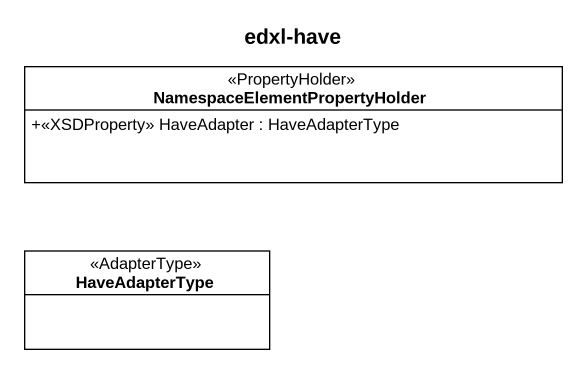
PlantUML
@startuml
title edxl-have
hide circle
hide empty members
skinparam classAttributeIconSize 0
class "NamespaceElementPropertyHolder" as NamespaceElementPropertyHold <<PropertyHolder>> {
  +<<XSDProperty>> HaveAdapter : HaveAdapterType
}
class HaveAdapterType <<AdapterType>>
@enduml
